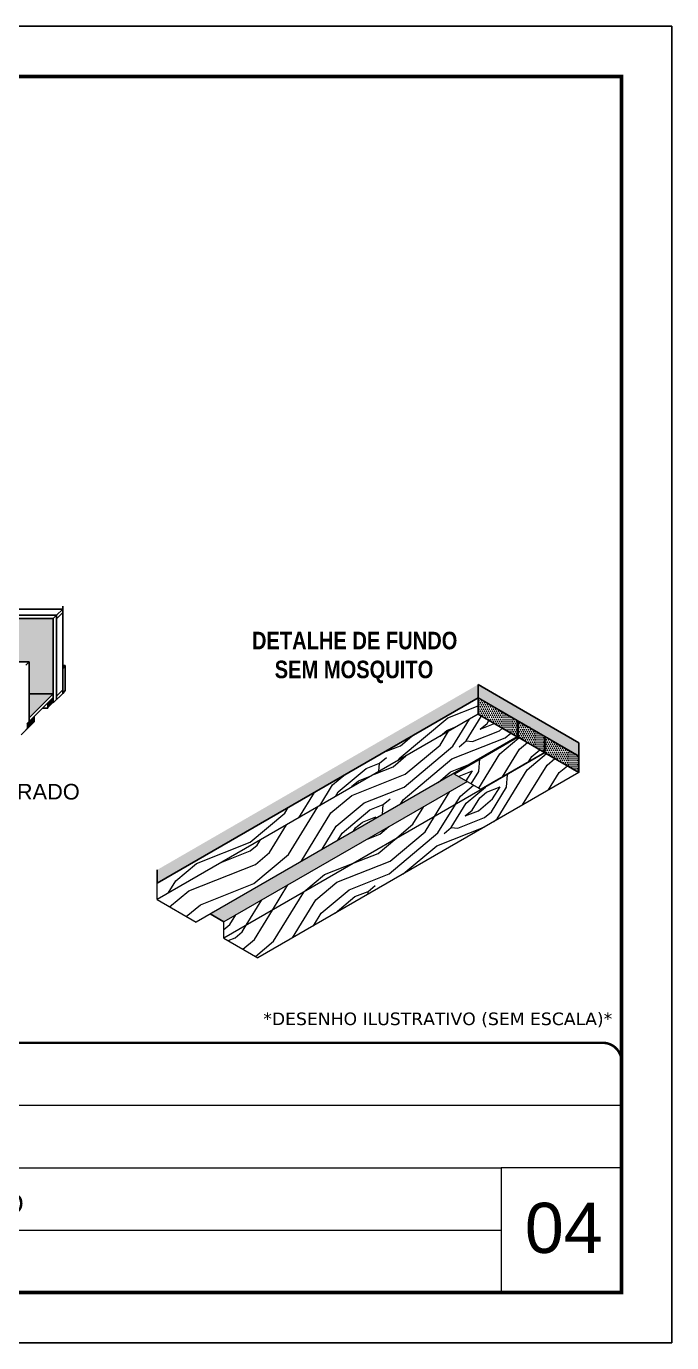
# Model space of a CAD drawing. Header units: millimetres. Extents: x 2012 to 8337, y 304 to 4842.
# Drawn here: x 7737 to 8252, y 2601 to 3651 of the extents above; entities that cross this region are included whole.
import ezdxf
from ezdxf.enums import TextEntityAlignment as Align

# ---------------------------------------------------------------- set-up
doc = ezdxf.new("R2010")
doc.units = ezdxf.units.MM
doc.linetypes.add('CONTINUO', pattern=[0])
doc.linetypes.add('DASHED', pattern=[0.75, 0.5, -0.25])
for name, color, linetype, lineweight in [('CARIMBO', 255, 'Continuous', 9), ('CARIMBO-LEGENDA', 75, 'Continuous', 15), ('Demarcação 1', 251, 'Continuous', 9), ('Folhas', 255, 'Continuous', 9), ('fundo', 100, 'Continuous', 5), ('Madeira', 126, 'Continuous', 18), ('SARRAFO DE PRESSAO', 251, 'DASHED', 9)]:
    doc.layers.add(name, color=color, linetype=linetype, lineweight=lineweight)
for name, color, linetype in [('COTA', 241, 'Continuous'), ('HACHURA MADEIRAS', 1, 'Continuous'), ('material do compensado', 7, 'Continuous'), ('texto', 7, 'Continuous')]:
    doc.layers.add(name, color=color, linetype=linetype)
doc.layers.add('Laje_Perimetro', color=7, linetype='Continuous', plot=False)
doc.styles.add('arial', font='arial.ttf')
doc.styles.add('CESAR1', font='arial.ttf', dxfattribs={"oblique": 15})
doc.styles.add('ROMANC', font='techb___.ttf', dxfattribs={"height": 2.5})
doc.styles.add('stylellllll', font='verdana.ttf', dxfattribs={"height": 2})
doc.styles.add('Tecnologia', font='')
doc.styles.get('Tecnologia').set_extended_font_data('Forgotten Futurist')
pattern_1 = [(355, (-41567.39, 253.8), (111.07494, 93.20294), [5.12645, -97.40264]), (85, (-41523.4, 285.98), (-93.20294, 111.07494), [10.2529, -92.27619]), (40, (-41544.726, 277.55), (8.936, 102.13894), [7.24881, -21.74642, 7.24881, -14.497615, 50.751904, -43.50449]), (40, (-41572.94, 249.14), (8.936, 102.13894), [7.24983, -14.49967, 7.24983, -115.99871]), (40, (-41536.3, 256.23), (8.936, 102.13894), [7.24983, -137.7482]), (40, (-41526.53, 250.23), (8.936, 102.13894), [7.24983, -137.7482]), (40, (-41540.96, 261.78), (8.936, 102.13894), [7.24983, -137.7482]), (40, (-41545.62, 267.336), (8.936, 102.13894), [14.49967, -130.49838]), (40, (-41513.38, 341.706), (8.936, 102.13894), [14.49967, -130.49838]), (40, (-41555.39, 273.336), (8.936, 102.13894), [28.99933, -115.99871]), (40, (-41560.05, 278.89), (8.936, 102.13894), [28.99933, -115.99871]), (40, (-41490.976, 303.72), (8.936, 102.13894), [28.99933, -115.99871]), (40, (-41564.26, 289.55), (8.936, 102.13894), [21.7497, -123.24834]), (40, (-41583.35, 306.66), (8.936, 102.13894), [21.7497, -123.24834]), (40, (-41574.03, 295.55), (8.936, 102.13894), [21.7497, -123.24834]), (40, (-41504.956, 320.384), (8.936, 102.13894), [36.24951, -108.74853]), (40, (-41514.72, 326.385), (8.936, 102.13894), [36.24951, -108.74853]), (40, (-41506.74, 299.96), (8.936, 102.13894), [50.74931, -94.24873]), (21.56505, (-41556.28, 263.12), (102.138945, -8.936), [11.4631, -217.79893]), (21.56505, (-41533.17, 291.977), (102.138945, -8.936), [11.4631, -217.79893]), (21.56505, (-41539.17, 282.21), (102.138945, -8.936), [11.4631, -217.79893]), (21.56505, (-41562.28, 253.355), (102.138945, -8.936), [22.9262, -206.33583]), (21.56505, (-41537.83, 297.53), (102.138945, -8.936), [34.3893, -194.87273]), (21.56505, (-41547.6, 303.53), (102.138945, -8.936), [45.8524, -183.40963]), (21.56505, (-41557.366, 309.53), (102.138945, -8.936), [45.8524, -183.40963]), (21.56505, (-41570.006, 341.514), (102.138945, -8.936), [45.8524, -183.40963]), (21.56505, (-41570.9, 331.3), (102.138945, -8.936), [57.3155, -171.94653]), (21.56505, (-41566.686, 320.64), (102.138945, -8.936), [57.3155, -171.94653]), (58.43495, (-41534.51, 276.656), (8.936, 102.138945), [11.4631, -217.79893]), (58.43495, (-41550.726, 267.782), (8.936, 102.138945), [11.4631, -217.79893]), (58.43495, (-41567.388, 253.8), (8.936, 102.138945), [22.9262, -206.33583]), (58.43495, (-41535.405, 266.44), (8.936, 102.138945), [22.9262, -206.33583]), (58.43495, (-41578.05, 249.59), (8.936, 102.138945), [34.3893, -194.87273]), (58.43495, (-41588.26, 250.48), (8.936, 102.138945), [45.8524, -183.40963]), (58.43495, (-41495.89, 247.547), (8.936, 102.138945), [45.8524, -183.40963]), (58.43495, (-41530.745, 260.89), (8.936, 102.138945), [45.8524, -183.40963]), (58.43495, (-41511.21, 248.887), (8.936, 102.138945), [57.3155, -171.94653]), (58.43495, (-41520.98, 254.888), (8.936, 102.138945), [57.3155, -171.94653])]
pattern_2 = [(0, (-30674.8705, -7500.1495), (0.82275303, 1.645506056), [0, -1.645506056])]

# ---------------------------------------------------------------- blocks, each defined once
blk = doc.blocks.new('A$C64660E27')
at = {"layer": 'COTA', "true_color": 0x1a1a1a}
h = blk.add_hatch(color=250, dxfattribs=at)
h.dxf.hatch_style = 1
h.paths.add_polyline_path([(185.4, -11.6), (142.4, -11.6), (142.4, -131.6), (168.8, -131.6), (168.8, -32.2), (237.7, -86.7), (237.7, -53)])
at = {"layer": 'COTA'}
h = blk.add_hatch(color=20, dxfattribs=at)
h.dxf.hatch_style = 1
h.paths.add_polyline_path([(273, -11.4), (246.6, -11.4), (246.6, -111.1), (177.7, -56.6), (177.7, -90.2), (230, -131.6), (273, -131.6)])
for p, q in [((142.4, -131.6), (142.4, -11.6)), ((142.4, -11.6), (185.4, -11.6)), ((185.4, -11.6), (237.7, -53)), ((273, -11.4), (246.6, -11.4)), ((246.6, -111.1), (246.6, -11.4)), ((273, -11.4), (273, -131.6)), ((168.8, -32.2), (237.7, -86.7)), ((168.8, -131.6), (168.8, -32.2)), ((246.6, -111.1), (177.7, -56.6)), ((177.7, -90.2), (177.7, -56.6)), ((237.7, -86.7), (237.7, -53)), ((230, -131.6), (177.7, -90.2)), ((142.4, -131.6), (168.8, -131.6)), ((273, -131.6), (230, -131.6))]:
    blk.add_line(p, q)
at = {"layer": 'CARIMBO-LEGENDA', "color": 7, "linetype": 'Continuous', "ltscale": 100, "style": 'arial'}
blk.add_text('NOVA', height=36, dxfattribs=at).set_placement((142.4, -184.8))
at = {"layer": 'CARIMBO-LEGENDA', "color": 7, "linetype": 'Continuous', "style": 'arial'}
blk.add_text('SISTEMAS CONSTRUTIVOS', height=12, dxfattribs=at).set_placement((102.5, -216))
blk = doc.blocks.new('9999999999')
at = {"color": 30, "linetype": 'CONTINUO'}
for p, q in [((98564.6, 34230.2), (98564.6, 34429.4)), ((98564.6, 34379.6), (99584, 34379.6)), ((98564.6, 34329.8), (99488, 34329.8)), ((99584, 34329.8), (99488, 34329.8)), ((99488, 34329.8), (99488, 34230.2)), ((98564.6, 34280), (99488, 34280))]:
    blk.add_line(p, q, dxfattribs=at)
at = {"color": 30, "linetype": 'CONTINUO', "const_width": 2}
blk.add_lwpolyline([(99584, 34230.2), (99584, 34414.4, 0.414214), (99569, 34429.4), (98229, 34429.4, 0.414214), (98214, 34414.4), (98214, 34245.2, 0.414214), (98229, 34230.2), (99584, 34230.2)], format="xyb", dxfattribs=at)
at = {"layer": 'Folhas'}
blk.add_lwpolyline([(98139, 34190.2), (99624, 34190.2), (99624, 35240.2), (98139, 35240.2)], close=True, dxfattribs=at)
at = {"layer": 'Folhas', "color": 30, "const_width": 3}
blk.add_lwpolyline([(98214, 34230.2), (99584, 34230.2), (99584, 35200.2), (98214, 35200.2)], close=True, dxfattribs=at)
at = {"xscale": 0.9, "yscale": 0.9, "zscale": 0.9}
blk.add_blockref('A$C64660E27', (98206.9, 34431.3), dxfattribs=at)
at = {"color": 7, "linetype": 'Continuous', "ltscale": 5, "style": 'arial'}
for s, height, p in [('QUATTRI', 15.48, (98837.7, 34393.1)), ('INDIANOPOLIS', 15.483, (98837.7, 34343.3)), ('1° SUBSOLO - PROJEÇÃO', 15.483, (98837.7, 34293.5)), ('FUNDOS DE VIGAS', 15.483, (98837.7, 34243.7))]:
    blk.add_text(s, height=height, dxfattribs=at).set_placement(p)
at = {"layer": 'Folhas', "color": 7, "style": 'Tecnologia', "width": 1.5}
for s, p in [('CLIENTE:', (98573.7, 34397.2)), ('OBRA:', (98573.7, 34347.3)), ('PAVIMENTO:', (98573.7, 34297.5)), ('PROJETO:', (98573.7, 34247.7))]:
    blk.add_text(s, height=14, dxfattribs=at).set_placement(p)

msp = doc.modelspace()

# ---------------------------------------------------------------- hatches: boundary and pattern name
at = {"linetype": 'ByBlock', "ltscale": 2}
msp.add_hatch(color=256, dxfattribs=at).paths.add_polyline_path([(7768.01, 3141.46), (7765.99, 3141.46), (7765.99, 3139.22)])
for points in [[(7758.38, 3111.66), (7758.38, 3115.86), (7754.15, 3111.66), (7754.15, 3107.47)], [(7743.21, 3100.82), (7737.23, 3094.88), (7737.23, 3090.69), (7743.21, 3096.62)]]:
    msp.add_hatch(color=256).paths.add_polyline_path(points)
at = {"layer": 'Demarcação 1'}
for points in [[(7326.67, 3122.5), (7348.6, 3144.43), (7739.17, 3144.43), (7739.17, 3118.81), (7758.38, 3118.81), (7758.38, 3178.96), (7326.67, 3178.96)], [(7739.17, 3118.81), (7739.17, 3099.75), (7758.38, 3118.81)]]:
    msp.add_hatch(color=256, dxfattribs=at).paths.add_polyline_path(points)
at = {"layer": 'fundo'}
h = msp.add_hatch(color=252, dxfattribs=at)
h.dxf.hatch_style = 1
h.paths.add_polyline_path([(7841.28, 2978.47), (7841.28, 2967.82), (8097.42, 3115.7), (8097.42, 3126.36)])
h = msp.add_hatch(color=252, dxfattribs=at)
h.dxf.hatch_style = 1
h.paths.add_polyline_path([(8128.5, 3108.41), (8097.42, 3126.36), (8097.42, 3115.7), (8128.5, 3097.76), (8177.84, 3069.27), (8177.84, 3079.93)])
h = msp.add_hatch(color=252, dxfattribs=at)
h.dxf.hatch_style = 1
h.paths.add_polyline_path([(8088.79, 3048.96), (8078.42, 3054.95), (8078.42, 3055.82), (7883.63, 2943.36), (7894.55, 2937.06)])
at = {"layer": 'HACHURA MADEIRAS'}
h = msp.add_hatch(dxfattribs=at)
h.set_pattern_fill('DOTS', scale=1.036539)
h.set_pattern_definition(pattern_2)
h.paths.add_polyline_path([(8128.5, 3084.74), (8128.5, 3097.76), (8097.42, 3115.7), (8097.42, 3102.68)])
h = msp.add_hatch(dxfattribs=at)
h.set_pattern_fill('DOTS', scale=1.036539)
h.set_pattern_definition(pattern_2)
h.paths.add_polyline_path([(8129.26, 3097.32), (8129.26, 3084.3), (8150.4, 3072.09), (8150.4, 3085.12)])
h = msp.add_hatch(dxfattribs=at)
h.set_pattern_fill('DOTS', scale=1.036539)
h.set_pattern_definition(pattern_2)
h.paths.add_polyline_path([(8150.7, 3084.94), (8150.7, 3071.92), (8177.84, 3056.25), (8177.84, 3069.27)])
at = {"layer": 'Madeira'}
h = msp.add_hatch(dxfattribs=at)
h.set_pattern_fill('PATRON00077', color=256, scale=102.529099, angle=355, pattern_type=2)
h.set_pattern_definition(pattern_1)
h.paths.add_polyline_path([(7841.28, 2967.82), (7841.28, 2954.79), (8097.42, 3102.68), (8097.42, 3115.7)])
h = msp.add_hatch(dxfattribs=at)
h.set_pattern_fill('PATRON00077', color=256, scale=102.529099, angle=355, pattern_type=2)
h.set_pattern_definition([(355, (-10464.87, -68986.77), (111.07494, 93.20294), [5.12645, -97.40264]), (85, (-10420.89, -68954.59), (-93.20294, 111.07494), [10.25291, -92.27619]), (40, (-10442.21, -68963.02), (8.936, 102.138945), [7.248807, -21.74642, 7.248807, -14.497615, 50.751904, -43.504487]), (40, (-10470.42, -68991.43), (8.936, 102.138945), [7.24983, -14.499665, 7.24983, -115.99871]), (40, (-10433.78, -68984.34), (8.936, 102.138945), [7.24983, -137.74821]), (40, (-10424.014, -68990.34), (8.936, 102.138945), [7.24983, -137.74821]), (40, (-10438.44, -68978.79), (8.936, 102.138945), [7.24983, -137.74821]), (40, (-10443.1, -68973.234), (8.936, 102.138945), [14.49967, -130.49838]), (40, (-10410.865, -68898.864), (8.936, 102.138945), [14.49967, -130.49838]), (40, (-10452.87, -68967.23), (8.936, 102.138945), [28.99933, -115.99871]), (40, (-10457.53, -68961.68), (8.936, 102.138945), [28.99933, -115.99871]), (40, (-10388.46, -68936.85), (8.936, 102.138945), [28.99933, -115.99871]), (40, (-10461.74, -68951.02), (8.936, 102.138945), [21.7497, -123.24834]), (40, (-10480.83, -68933.91), (8.936, 102.138945), [21.7497, -123.24834]), (40, (-10471.51, -68945.02), (8.936, 102.138945), [21.7497, -123.24834]), (40, (-10402.44, -68920.185), (8.936, 102.138945), [36.24951, -108.74853]), (40, (-10412.205, -68914.185), (8.936, 102.138945), [36.24951, -108.74853]), (40, (-10404.225, -68940.61), (8.936, 102.138945), [50.74931, -94.24873]), (21.56505, (-10453.76, -68977.447), (102.138945, -8.936), [11.4631, -217.79893]), (21.56505, (-10430.653, -68948.593), (102.138945, -8.936), [11.4631, -217.79893]), (21.56505, (-10436.654, -68958.36), (102.138945, -8.936), [11.4631, -217.79893]), (21.56505, (-10459.763, -68987.215), (102.138945, -8.936), [22.9262, -206.33583]), (21.56505, (-10435.314, -68943.04), (102.138945, -8.936), [34.3893, -194.87273]), (21.56505, (-10445.08, -68937.04), (102.138945, -8.936), [45.8524, -183.40963]), (21.56505, (-10454.85, -68931.04), (102.138945, -8.936), [45.8524, -183.40963]), (21.56505, (-10467.49, -68899.056), (102.138945, -8.936), [45.8524, -183.40963]), (21.56505, (-10468.38, -68909.27), (102.138945, -8.936), [57.31551, -171.94653]), (21.56505, (-10464.17, -68919.93), (102.138945, -8.936), [57.31551, -171.94653]), (58.43495, (-10431.994, -68963.914), (8.936, 102.138945), [11.4631, -217.79893]), (58.43495, (-10448.21, -68972.787), (8.936, 102.138945), [11.4631, -217.79893]), (58.43495, (-10464.87, -68986.77), (8.936, 102.138945), [22.9262, -206.33583]), (58.43495, (-10432.887, -68974.13), (8.936, 102.138945), [22.9262, -206.33583]), (58.43495, (-10475.53, -68990.98), (8.936, 102.138945), [34.3893, -194.87273]), (58.43495, (-10485.744, -68990.088), (8.936, 102.138945), [45.8524, -183.40963]), (58.43495, (-10393.372, -68993.023), (8.936, 102.138945), [45.8524, -183.40963]), (58.43495, (-10428.227, -68979.68), (8.936, 102.138945), [45.8524, -183.40963]), (58.43495, (-10408.693, -68991.683), (8.936, 102.138945), [57.31551, -171.94653]), (58.43495, (-10418.46, -68985.68), (8.936, 102.138945), [57.31551, -171.94653])])
h.paths.add_polyline_path([(7841.28, 2954.79), (7872.35, 2936.85), (8128.5, 3084.74), (8097.42, 3102.68)])
h = msp.add_hatch(dxfattribs=at)
h.set_pattern_fill('PATRON00077', color=256, scale=102.529099, angle=355, pattern_type=2)
h.set_pattern_definition([(355, (-41589.35, 266.54), (111.07494, 93.20294), [5.12645, -97.40264]), (85, (-41545.37, 298.72), (-93.20294, 111.07494), [10.2529, -92.27619]), (40, (-41566.69, 290.29), (8.936, 102.13894), [7.24881, -21.74642, 7.24881, -14.497615, 50.751904, -43.50449]), (40, (-41594.905, 261.88), (8.936, 102.13894), [7.24983, -14.49967, 7.24983, -115.99871]), (40, (-41558.26, 268.97), (8.936, 102.13894), [7.24983, -137.7482]), (40, (-41548.496, 262.97), (8.936, 102.13894), [7.24983, -137.7482]), (40, (-41562.92, 274.52), (8.936, 102.13894), [7.24983, -137.7482]), (40, (-41567.58, 280.075), (8.936, 102.13894), [14.49967, -130.49838]), (40, (-41535.35, 354.445), (8.936, 102.13894), [14.49967, -130.49838]), (40, (-41577.35, 286.075), (8.936, 102.13894), [28.99933, -115.99871]), (40, (-41582.01, 291.63), (8.936, 102.13894), [28.99933, -115.99871]), (40, (-41512.94, 316.46), (8.936, 102.13894), [28.99933, -115.99871]), (40, (-41586.224, 302.29), (8.936, 102.13894), [21.7497, -123.24834]), (40, (-41605.31, 319.4), (8.936, 102.13894), [21.7497, -123.24834]), (40, (-41595.99, 308.29), (8.936, 102.13894), [21.7497, -123.24834]), (40, (-41526.92, 333.124), (8.936, 102.13894), [36.24951, -108.74853]), (40, (-41536.69, 339.124), (8.936, 102.13894), [36.24951, -108.74853]), (40, (-41528.71, 312.696), (8.936, 102.13894), [50.74931, -94.24873]), (21.56505, (-41578.244, 275.86), (102.138945, -8.936), [11.4631, -217.79893]), (21.56505, (-41555.136, 304.716), (102.138945, -8.936), [11.4631, -217.79893]), (21.56505, (-41561.136, 294.95), (102.138945, -8.936), [11.4631, -217.79893]), (21.56505, (-41584.245, 266.095), (102.138945, -8.936), [22.9262, -206.33583]), (21.56505, (-41559.796, 310.27), (102.138945, -8.936), [34.3893, -194.87273]), (21.56505, (-41569.563, 316.27), (102.138945, -8.936), [45.8524, -183.40963]), (21.56505, (-41579.33, 322.27), (102.138945, -8.936), [45.8524, -183.40963]), (21.56505, (-41591.97, 354.253), (102.138945, -8.936), [45.8524, -183.40963]), (21.56505, (-41592.864, 344.04), (102.138945, -8.936), [57.3155, -171.94653]), (21.56505, (-41588.65, 333.38), (102.138945, -8.936), [57.3155, -171.94653]), (58.43495, (-41556.476, 289.395), (8.936, 102.138945), [11.4631, -217.79893]), (58.43495, (-41572.69, 280.52), (8.936, 102.138945), [11.4631, -217.79893]), (58.43495, (-41589.35, 266.54), (8.936, 102.138945), [22.9262, -206.33583]), (58.43495, (-41557.37, 279.18), (8.936, 102.138945), [22.9262, -206.33583]), (58.43495, (-41600.012, 262.33), (8.936, 102.138945), [34.3893, -194.87273]), (58.43495, (-41610.226, 263.22), (8.936, 102.138945), [45.8524, -183.40963]), (58.43495, (-41517.854, 260.286), (8.936, 102.138945), [45.8524, -183.40963]), (58.43495, (-41552.71, 273.628), (8.936, 102.138945), [45.8524, -183.40963]), (58.43495, (-41533.175, 261.627), (8.936, 102.138945), [57.3155, -171.94653]), (58.43495, (-41542.942, 267.627), (8.936, 102.138945), [57.3155, -171.94653])])
h.paths.add_polyline_path([(8099.56, 3042.74), (8150.4, 3072.09), (8128.73, 3084.66), (8078.42, 3054.95)])
h = msp.add_hatch(dxfattribs=at)
h.set_pattern_fill('PATRON00077', color=256, scale=102.529099, angle=355, pattern_type=2)
h.set_pattern_definition(pattern_1)
h.paths.add_polyline_path([(7921.7, 2908.37), (8177.84, 3056.25), (8150.7, 3071.92), (7894.65, 2924.09)])
h = msp.add_hatch(dxfattribs=at)
h.set_pattern_fill('PATRON00077', color=256, scale=102.529099, angle=355, pattern_type=2)
h.set_pattern_definition(pattern_1)
h.paths.add_polyline_path([(8099.92, 3042.53), (8088.64, 3049.05), (7894.48, 2937.02), (7894.55, 2924.03)])

# ---------------------------------------------------------------- linework, layer by layer
for p, q in [((7765.99, 3186.58), (7328.05, 3186.58)), ((7329.23, 3181.53), (7760.95, 3181.53)), ((7760.95, 3181.53), (7375.33, 3181.53)), ((7760.95, 3181.53), (7758.38, 3178.96)), ((7765.99, 3186.58), (7760.95, 3181.53)), ((7760.95, 3114.21), (7760.95, 3181.53)), ((7760.95, 3181.53), (7760.95, 3175.37)), ((7765.99, 3121.46), (7765.99, 3188.82)), ((7765.99, 3119.22), (7765.99, 3186.58)), ((7326.66, 3178.96), (7758.38, 3178.96)), ((7758.38, 3111.66), (7758.38, 3178.96)), ((7739.17, 3144.43), (7348.6, 3144.43)), ((7739.17, 3092.61), (7739.17, 3144.43)), ((7758.38, 3118.81), (7739.17, 3099.75)), ((7765.99, 3122.14), (7760.95, 3117.09)), ((7758.38, 3115.86), (7737.23, 3094.88)), ((7754.15, 3111.66), (7754.15, 3107.47)), ((7743.21, 3096.62), (7743.21, 3100.82)), ((7754.15, 3107.47), (7749.92, 3107.47))]:
    msp.add_line(p, q)
at = {"linetype": 'ByBlock', "ltscale": 2}
for p, q in [((7765.99, 3183.66), (7760.95, 3178.65)), ((7736.66, 3141.86), (7739.17, 3144.43)), ((7765.99, 3139.22), (7768.01, 3141.46)), ((7768.01, 3141.46), (7765.99, 3141.46)), ((7768.01, 3121.46), (7768.01, 3141.46)), ((7765.99, 3119.22), (7758.38, 3111.66)), ((7765.99, 3119.22), (7768.01, 3121.46)), ((7743.21, 3096.62), (7732.83, 3086.33)), ((7739.17, 3092.61), (7736.66, 3090.12))]:
    msp.add_line(p, q, dxfattribs=at)
at = {"color": 0}
msp.add_line((7758.38, 3118.81), (7739.17, 3118.81), dxfattribs=at)
at = {"layer": 'Laje_Perimetro'}
msp.add_lwpolyline([(8251.78, 3651.36), (6766.78, 3651.36), (6766.78, 2601.36), (8251.78, 2601.36)], close=True, dxfattribs=at)
at = {"layer": 'Madeira'}
for p, q in [((8097.42, 3102.68), (7841.28, 2954.79)), ((8128.5, 3084.74), (7872.35, 2936.85)), ((8129.26, 3084.3), (8078.42, 3054.95)), ((8150.7, 3071.92), (7894.55, 2924.03)), ((8150.4, 3072.09), (8099.56, 3042.74)), ((8177.84, 3056.25), (7921.69, 2908.37)), ((8088.79, 3048.96), (7894.55, 2937.06)), ((8078.42, 3054.95), (8099.86, 3042.57)), ((7841.28, 2954.79), (7841.28, 2967.82)), ((7841.28, 2954.79), (7872.35, 2936.85)), ((7894.55, 2924.03), (7894.55, 2937.06)), ((7894.55, 2924.03), (7921.69, 2908.37))]:
    msp.add_line(p, q, dxfattribs=at)
at = {"layer": 'material do compensado'}
for p, q in [((8097.42, 3102.68), (8097.42, 3126.36)), ((8097.42, 3126.36), (8128.5, 3108.41)), ((8097.42, 3115.7), (7841.28, 2967.82)), ((8097.42, 3115.7), (8128.5, 3097.76)), ((8128.5, 3108.41), (8177.84, 3079.93)), ((8097.42, 3102.68), (8128.5, 3084.74)), ((8128.5, 3097.76), (8177.84, 3069.27)), ((8128.5, 3084.74), (8128.5, 3097.76)), ((8129.26, 3084.3), (8129.26, 3097.32)), ((8129.26, 3084.3), (8150.4, 3072.09)), ((8150.4, 3072.09), (8150.4, 3085.12)), ((8150.7, 3071.92), (8150.7, 3084.94)), ((8177.84, 3056.25), (8177.84, 3079.93)), ((8150.7, 3071.92), (8177.84, 3056.25)), ((8078.42, 3054.95), (8078.42, 3055.82)), ((7841.28, 2978.47), (7841.28, 2967.82)), ((7894.55, 2937.06), (7883.63, 2943.36))]:
    msp.add_line(p, q, dxfattribs=at)

# ---------------------------------------------------------------- block references
at = {"layer": 'SARRAFO DE PRESSAO', "color": 6, "linetype": 'ByBlock'}
msp.add_blockref('9999999999', (-91372.2, -31588.85), dxfattribs=at)

# ---------------------------------------------------------------- texts
at = {"style": 'stylellllll'}
msp.add_text('*DESENHO ILUSTRATIVO (SEM ESCALA)*', height=10, dxfattribs=at).set_placement((8204.37, 2854.69), align=Align.RIGHT)
at = {"layer": 'CARIMBO', "style": 'CESAR1'}
msp.add_text('PAINEL LATERAL ESTRUTURADO', height=12.436, dxfattribs=at).set_placement((7498.65, 3040.85), align=Align.MIDDLE_LEFT)
at = {"layer": 'CARIMBO', "style": 'arial'}
msp.add_text('04', height=40, dxfattribs=at).set_placement((8134.64, 2672.93))
at = {"layer": 'texto', "style": 'ROMANC'}
for s, p in [('DETALHE DE FUNDO ', (8001.1, 3161.43)), ('SEM MOSQUITO', (7998.36, 3138.38))]:
    msp.add_text(s, height=14, dxfattribs=at).set_placement(p, align=Align.MIDDLE_CENTER)

doc.saveas('drawing.dxf')
